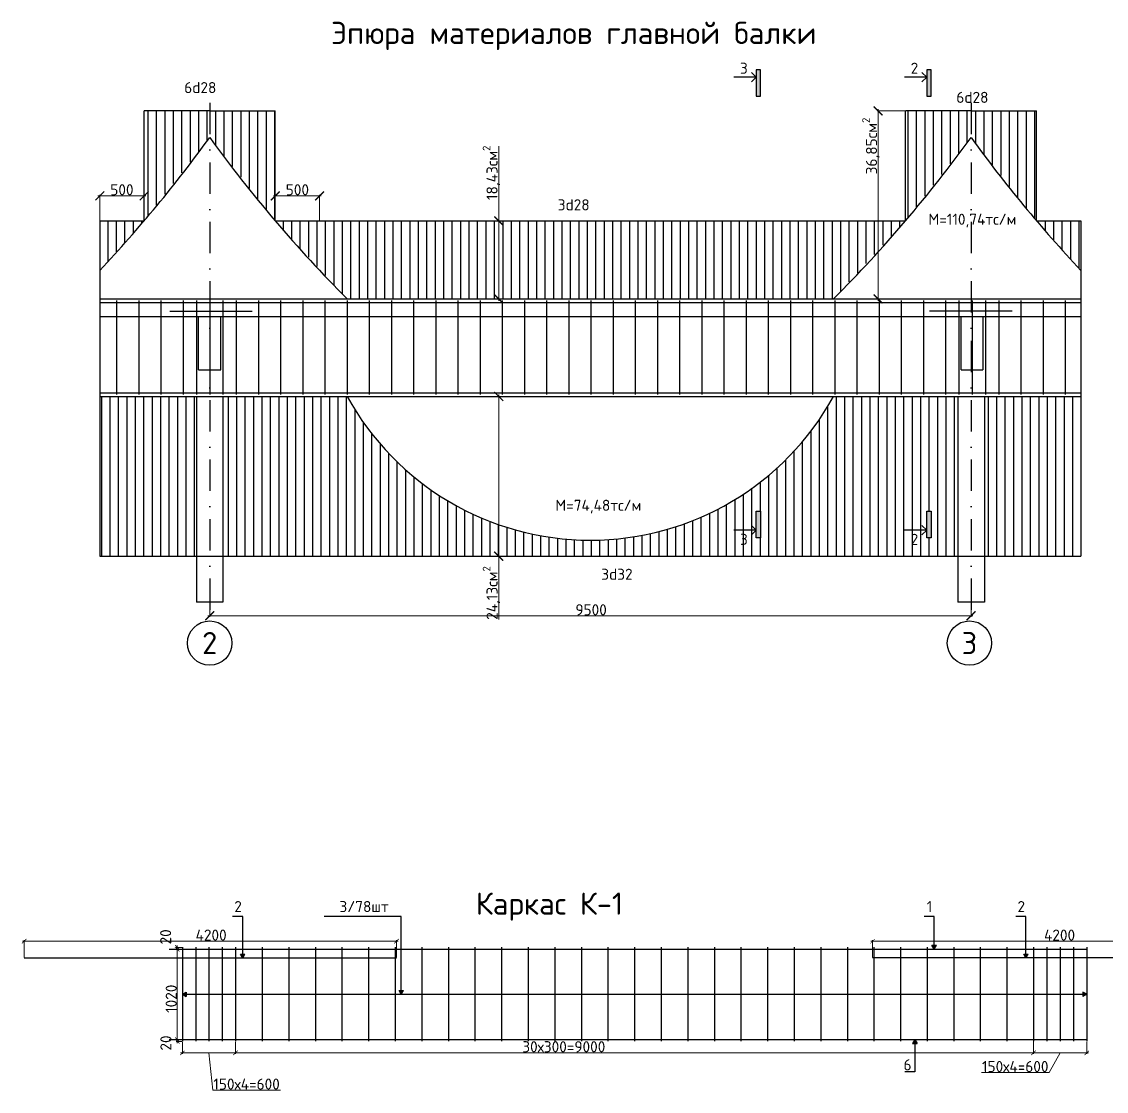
# Model space of a CAD drawing. Header units: inches. Extents: x -40792 to 154464, y -8824 to 63685.
# Drawn here: x 2425 to 14659, y 51622 to 63685 of the extents above; entities that cross this region are included whole.
import ezdxf

# ---------------------------------------------------------------- set-up
doc = ezdxf.new("R2010")
doc.units = ezdxf.units.IN
doc.header["$MEASUREMENT"] = 0
doc.linetypes.add('HIDDEN', pattern=[9.525, 6.35, -3.175])
doc.linetypes.add('Штрихпунктирная', pattern=[670.277762, 352.777767, -176.388884, 0, -141.111112])
doc.layers.add('КМ-Размеры', color=2, linetype='Continuous')
doc.styles.add('GOST-2.304_Type-B', font='GOST_Common.ttf')
doc.styles.add('ISOCPEUR', font='isocpeur.ttf')
doc.dimstyles.new('SPDS', dxfattribs={"dimscale": 100, "dimtxt": 2.5, "dimasz": 2, "dimexe": 1.25, "dimexo": 0.625, "dimtad": 1, "dimdec": 0, "dimrnd": 0.001, "dimtxsty": 'GOST-2.304_Type-B', "dimblk": 'ARCHTICK', "dimcen": 2.5, "dimdle": 2, "dimadec": 0, "dimazin": 2, "dimtfac": 0.75, "dimtdec": 0, "dimtmove": 1, "dimatfit": 3, "dimfxl": 1.25, "dimtolj": 1, "dimarcsym": 0})
pattern_1 = [(90, (743420.44, -7844298.94), (-95.25, 0), [])]
pattern_2 = [(90, (752897.43, -7840396.97), (-95.25, 0), [])]
pattern_3 = [(90, (753397.43, -7840955.71), (-95.25, 0), [])]

# ---------------------------------------------------------------- blocks, each defined once
blk = doc.blocks.new('_ArchTick')
at = {"color": 0, "linetype": 'ByBlock', "const_width": 0.15}
blk.add_lwpolyline([(-0.5, -0.5), (0.5, 0.5)], dxfattribs=at)
blk = doc.blocks.new('*D10')
at = {"layer": 'Defpoints', "color": 0, "ltscale": 10, "transparency": 16777216}
for p in [(3306, 61721), (3306, 61439), (3806, 61439)]:
    blk.add_point(p, dxfattribs=at)
at = {"layer": 'КМ-Размеры', "color": 0, "linetype": 'ByBlock', "lineweight": 5, "ltscale": 10, "transparency": 16777216}
blk.add_line((3826, 61721), (3286, 61721), dxfattribs=at)
at = {"layer": 'КМ-Размеры', "color": 0, "lineweight": 0, "ltscale": 10, "transparency": 16777216}
for p, q in [((3306, 61445), (3306, 61734)), ((3806, 61445), (3806, 61734))]:
    blk.add_line(p, q, dxfattribs=at)
at = {"layer": 'КМ-Размеры', "color": 0, "lineweight": 5, "ltscale": 10, "transparency": 16777216, "xscale": 100, "yscale": 100, "zscale": 100, "rotation": 180}
blk.add_blockref('_ArchTick', (3306, 61721), dxfattribs=at)
at = {"layer": 'КМ-Размеры', "color": 0, "lineweight": 5, "ltscale": 10, "transparency": 16777216, "xscale": 100, "yscale": 100, "zscale": 100}
blk.add_blockref('_ArchTick', (3806, 61721), dxfattribs=at)
at = {"layer": 'КМ-Размеры', "color": 0, "lineweight": 15, "ltscale": 10, "transparency": 16777216, "insert": (3556, 61790), "char_height": 125, "attachment_point": 5, "style": 'ISOCPEUR'}
blk.add_mtext('\\A1;500', dxfattribs=at)
blk = doc.blocks.new('*D11')
at = {"layer": 'Defpoints', "color": 0, "ltscale": 10, "transparency": 16777216}
for p in [(5285, 61721), (5285, 61439), (5785, 61439)]:
    blk.add_point(p, dxfattribs=at)
at = {"layer": 'КМ-Размеры', "color": 0, "linetype": 'ByBlock', "lineweight": 5, "ltscale": 10, "transparency": 16777216}
blk.add_line((5805, 61721), (5265, 61721), dxfattribs=at)
at = {"layer": 'КМ-Размеры', "color": 0, "lineweight": 0, "ltscale": 10, "transparency": 16777216}
for p, q in [((5285, 61445), (5285, 61734)), ((5785, 61445), (5785, 61734))]:
    blk.add_line(p, q, dxfattribs=at)
at = {"layer": 'КМ-Размеры', "color": 0, "lineweight": 5, "ltscale": 10, "transparency": 16777216, "xscale": 100, "yscale": 100, "zscale": 100, "rotation": 180}
blk.add_blockref('_ArchTick', (5285, 61721), dxfattribs=at)
at = {"layer": 'КМ-Размеры', "color": 0, "lineweight": 5, "ltscale": 10, "transparency": 16777216, "xscale": 100, "yscale": 100, "zscale": 100}
blk.add_blockref('_ArchTick', (5785, 61721), dxfattribs=at)
at = {"layer": 'КМ-Размеры', "color": 0, "lineweight": 15, "ltscale": 10, "transparency": 16777216, "insert": (5535, 61790), "char_height": 125, "attachment_point": 5, "style": 'ISOCPEUR'}
blk.add_mtext('\\A1;500', dxfattribs=at)
blk = doc.blocks.new('*D12')
at = {"layer": 'Defpoints', "color": 0, "ltscale": 10, "transparency": 16777216}
for p in [(4546, 57138), (13133, 57138), (4546, 56985)]:
    blk.add_point(p, dxfattribs=at)
at = {"layer": 'КМ-Размеры', "color": 0, "lineweight": 0, "ltscale": 10, "transparency": 16777216}
for p, q in [((4546, 57132), (4546, 56972)), ((13133, 57132), (13133, 56972))]:
    blk.add_line(p, q, dxfattribs=at)
at = {"layer": 'КМ-Размеры', "color": 0, "linetype": 'ByBlock', "lineweight": 5, "ltscale": 10, "transparency": 16777216}
blk.add_line((13153, 56985), (4526, 56985), dxfattribs=at)
at = {"layer": 'КМ-Размеры', "color": 0, "lineweight": 5, "ltscale": 10, "transparency": 16777216, "xscale": 100, "yscale": 100, "zscale": 100, "rotation": 180}
blk.add_blockref('_ArchTick', (4546, 56985), dxfattribs=at)
at = {"layer": 'КМ-Размеры', "color": 0, "lineweight": 5, "ltscale": 10, "transparency": 16777216, "xscale": 100, "yscale": 100, "zscale": 100}
blk.add_blockref('_ArchTick', (13133, 56985), dxfattribs=at)
at = {"layer": 'КМ-Размеры', "color": 0, "lineweight": 15, "ltscale": 10, "transparency": 16777216, "insert": (8848, 57053), "char_height": 125, "attachment_point": 5, "style": 'ISOCPEUR'}
blk.add_mtext('\\A1;9500', dxfattribs=at)
blk = doc.blocks.new('*D13')
at = {"layer": 'Defpoints', "color": 0, "ltscale": 10, "transparency": 16777216}
for p in [(8088, 61439), (7806, 60559), (8088, 60559)]:
    blk.add_point(p, dxfattribs=at)
at = {"layer": 'КМ-Размеры', "color": 0, "linetype": 'ByBlock', "lineweight": 5, "ltscale": 10, "transparency": 16777216}
for p, q in [((7806, 62281), (7806, 61439)), ((7806, 61459), (7806, 60539))]:
    blk.add_line(p, q, dxfattribs=at)
at = {"layer": 'КМ-Размеры', "color": 0, "lineweight": 0, "ltscale": 10, "transparency": 16777216}
for p, q in [((8082, 61439), (7793, 61439)), ((8082, 60559), (7793, 60559))]:
    blk.add_line(p, q, dxfattribs=at)
at = {"layer": 'КМ-Размеры', "color": 0, "lineweight": 5, "ltscale": 10, "transparency": 16777216, "xscale": 100, "yscale": 100, "zscale": 100}
for p, rotation in [((7806, 61439), 90), ((7806, 60559), 270)]:
    blk.add_blockref('_ArchTick', p, dxfattribs=dict(at, rotation=rotation))
at = {"layer": 'КМ-Размеры', "color": 0, "lineweight": 15, "ltscale": 10, "transparency": 16777216, "insert": (7724, 61981), "char_height": 125, "attachment_point": 5, "rotation": 90, "style": 'ISOCPEUR'}
blk.add_mtext('\\A1;\\A1;18,43см{\\H0.7x;\\S2^ ;}', dxfattribs=at)
blk = doc.blocks.new('*D14')
at = {"layer": 'Defpoints', "color": 0, "ltscale": 10, "transparency": 16777216}
for p in [(12394, 62679), (12085, 60559), (12368, 60559)]:
    blk.add_point(p, dxfattribs=at)
at = {"layer": 'КМ-Размеры', "color": 0, "lineweight": 0, "ltscale": 10, "transparency": 16777216}
for p, q in [((12388, 62679), (12073, 62679)), ((12361, 60559), (12073, 60559))]:
    blk.add_line(p, q, dxfattribs=at)
at = {"layer": 'КМ-Размеры', "color": 0, "linetype": 'ByBlock', "lineweight": 5, "ltscale": 10, "transparency": 16777216}
blk.add_line((12085, 62699), (12085, 60539), dxfattribs=at)
at = {"layer": 'КМ-Размеры', "color": 0, "lineweight": 5, "ltscale": 10, "transparency": 16777216, "xscale": 100, "yscale": 100, "zscale": 100}
for p, rotation in [((12085, 62679), 90), ((12085, 60559), 270)]:
    blk.add_blockref('_ArchTick', p, dxfattribs=dict(at, rotation=rotation))
at = {"layer": 'КМ-Размеры', "color": 0, "lineweight": 15, "ltscale": 10, "transparency": 16777216, "insert": (12004, 62283), "char_height": 125, "attachment_point": 5, "rotation": 90, "style": 'ISOCPEUR'}
blk.add_mtext('\\A1;\\A1;36,85см{\\H0.7x;\\S2^ ;}', dxfattribs=at)
blk = doc.blocks.new('*D15')
at = {"layer": 'Defpoints', "color": 0, "ltscale": 10, "transparency": 16777216}
for p in [(8088, 59459), (7806, 57658), (8088, 57658)]:
    blk.add_point(p, dxfattribs=at)
at = {"layer": 'КМ-Размеры', "color": 0, "lineweight": 0, "ltscale": 10, "transparency": 16777216}
for p, q in [((8082, 59459), (7793, 59459)), ((8082, 57658), (7793, 57658))]:
    blk.add_line(p, q, dxfattribs=at)
at = {"layer": 'КМ-Размеры', "color": 0, "linetype": 'ByBlock', "lineweight": 5, "ltscale": 10, "transparency": 16777216}
for p, q in [((7806, 59479), (7806, 57638)), ((7806, 56942), (7806, 57658))]:
    blk.add_line(p, q, dxfattribs=at)
at = {"layer": 'КМ-Размеры', "color": 0, "lineweight": 5, "ltscale": 10, "transparency": 16777216, "xscale": 100, "yscale": 100, "zscale": 100}
for p, rotation in [((7806, 59459), 90), ((7806, 57658), 270)]:
    blk.add_blockref('_ArchTick', p, dxfattribs=dict(at, rotation=rotation))
at = {"layer": 'КМ-Размеры', "color": 0, "lineweight": 15, "ltscale": 10, "transparency": 16777216, "insert": (7724, 57242), "char_height": 125, "width": 648.87, "attachment_point": 5, "rotation": 90, "style": 'ISOCPEUR'}
blk.add_mtext('\\A1;\\A1;24,13см{\\H0.7x;\\S2^ ;}', dxfattribs=at)
blk = doc.blocks.new('*D148')
at = {"layer": 'Defpoints', "color": 0, "ltscale": 10, "transparency": 16777216}
for p in [(4180, 52206), (4238, 52206), (4238, 52186)]:
    blk.add_point(p, dxfattribs=at)
at = {"layer": 'КМ-Размеры', "color": 0, "lineweight": 0, "ltscale": 10, "transparency": 16777216}
for p, q in [((4232, 52206), (4168, 52206)), ((4232, 52186), (4168, 52186))]:
    blk.add_line(p, q, dxfattribs=at)
at = {"layer": 'КМ-Размеры', "color": 0, "linetype": 'ByBlock', "lineweight": 5, "ltscale": 10, "transparency": 16777216}
blk.add_line((4180, 52166), (4180, 52226), dxfattribs=at)
at = {"layer": 'КМ-Размеры', "color": 0, "lineweight": 5, "ltscale": 10, "transparency": 16777216, "xscale": 50, "yscale": 50, "zscale": 50}
for p, rotation in [((4180, 52206), 90), ((4180, 52186), 270)]:
    blk.add_blockref('_ArchTick', p, dxfattribs=dict(at, rotation=rotation))
at = {"layer": 'КМ-Размеры', "color": 0, "lineweight": 15, "ltscale": 10, "transparency": 16777216, "insert": (4052, 52167), "char_height": 125, "attachment_point": 5, "rotation": 90, "style": 'ISOCPEUR'}
blk.add_mtext('\\A1;20', dxfattribs=at)
blk = doc.blocks.new('*D149')
at = {"layer": 'Defpoints', "color": 0, "ltscale": 10, "transparency": 16777216}
for p in [(4180, 53226), (4238, 53226), (4238, 52206)]:
    blk.add_point(p, dxfattribs=at)
at = {"layer": 'КМ-Размеры', "color": 0, "lineweight": 0, "ltscale": 10, "transparency": 16777216}
for p, q in [((4232, 53226), (4168, 53226)), ((4232, 52206), (4168, 52206))]:
    blk.add_line(p, q, dxfattribs=at)
at = {"layer": 'КМ-Размеры', "color": 0, "linetype": 'ByBlock', "lineweight": 5, "ltscale": 10, "transparency": 16777216}
blk.add_line((4180, 52186), (4180, 53246), dxfattribs=at)
at = {"layer": 'КМ-Размеры', "color": 0, "lineweight": 5, "ltscale": 10, "transparency": 16777216, "xscale": 50, "yscale": 50, "zscale": 50}
for p, rotation in [((4180, 53226), 90), ((4180, 52206), 270)]:
    blk.add_blockref('_ArchTick', p, dxfattribs=dict(at, rotation=rotation))
at = {"layer": 'КМ-Размеры', "color": 0, "lineweight": 15, "ltscale": 10, "transparency": 16777216, "insert": (4112, 52666), "char_height": 125, "attachment_point": 5, "rotation": 90, "style": 'ISOCPEUR'}
blk.add_mtext('\\A1;1020', dxfattribs=at)
blk = doc.blocks.new('*D150')
at = {"layer": 'Defpoints', "color": 0, "ltscale": 10, "transparency": 16777216}
for p in [(4180, 53246), (4238, 53246), (4238, 53226)]:
    blk.add_point(p, dxfattribs=at)
at = {"layer": 'КМ-Размеры', "color": 0, "lineweight": 0, "ltscale": 10, "transparency": 16777216}
for p, q in [((4232, 53246), (4168, 53246)), ((4232, 53226), (4168, 53226))]:
    blk.add_line(p, q, dxfattribs=at)
at = {"layer": 'КМ-Размеры', "color": 0, "linetype": 'ByBlock', "lineweight": 5, "ltscale": 10, "transparency": 16777216}
blk.add_line((4180, 53206), (4180, 53266), dxfattribs=at)
at = {"layer": 'КМ-Размеры', "color": 0, "lineweight": 5, "ltscale": 10, "transparency": 16777216, "xscale": 50, "yscale": 50, "zscale": 50}
for p, rotation in [((4180, 53246), 90), ((4180, 53226), 270)]:
    blk.add_blockref('_ArchTick', p, dxfattribs=dict(at, rotation=rotation))
at = {"layer": 'КМ-Размеры', "color": 0, "lineweight": 15, "ltscale": 10, "transparency": 16777216, "insert": (4049, 53364), "char_height": 125, "attachment_point": 5, "rotation": 90, "style": 'ISOCPEUR'}
blk.add_mtext('\\A1;20', dxfattribs=at)
blk = doc.blocks.new('*D151')
at = {"layer": 'Defpoints', "color": 0, "ltscale": 10, "transparency": 16777216}
for p in [(4238, 52186), (4838, 52186), (4838, 52056)]:
    blk.add_point(p, dxfattribs=at)
at = {"layer": 'КМ-Размеры', "color": 0, "lineweight": 0, "ltscale": 10, "transparency": 16777216}
for p, q in [((4238, 52180), (4238, 52044)), ((4838, 52180), (4838, 52044))]:
    blk.add_line(p, q, dxfattribs=at)
at = {"layer": 'КМ-Размеры', "color": 0, "linetype": 'ByBlock', "lineweight": 5, "ltscale": 10, "transparency": 16777216}
for p, q in [((4218, 52056), (4858, 52056)), ((4538, 52056), (4580, 51636)), ((4580, 51636), (5343, 51636))]:
    blk.add_line(p, q, dxfattribs=at)
at = {"layer": 'КМ-Размеры', "color": 0, "lineweight": 5, "ltscale": 10, "transparency": 16777216, "xscale": 50, "yscale": 50, "zscale": 50, "rotation": 180}
blk.add_blockref('_ArchTick', (4238, 52056), dxfattribs=at)
at = {"layer": 'КМ-Размеры', "color": 0, "lineweight": 5, "ltscale": 10, "transparency": 16777216, "xscale": 50, "yscale": 50, "zscale": 50}
blk.add_blockref('_ArchTick', (4838, 52056), dxfattribs=at)
at = {"layer": 'КМ-Размеры', "color": 0, "lineweight": 15, "ltscale": 10, "transparency": 16777216, "insert": (4962, 51704), "char_height": 125, "attachment_point": 5, "style": 'ISOCPEUR'}
blk.add_mtext('\\A1;150х4=600', dxfattribs=at)
blk = doc.blocks.new('*D152')
at = {"layer": 'Defpoints', "color": 0, "ltscale": 10, "transparency": 16777216}
for p in [(13838, 52186), (14438, 52186), (13838, 52056)]:
    blk.add_point(p, dxfattribs=at)
at = {"layer": 'КМ-Размеры', "color": 0, "lineweight": 0, "ltscale": 10, "transparency": 16777216}
for p, q in [((13838, 52180), (13838, 52044)), ((14438, 52180), (14438, 52044))]:
    blk.add_line(p, q, dxfattribs=at)
at = {"layer": 'КМ-Размеры', "color": 0, "linetype": 'ByBlock', "lineweight": 5, "ltscale": 10, "transparency": 16777216}
for p, q in [((14458, 52056), (13818, 52056)), ((14138, 52056), (14013, 51833)), ((14013, 51833), (13250, 51833))]:
    blk.add_line(p, q, dxfattribs=at)
at = {"layer": 'КМ-Размеры', "color": 0, "lineweight": 5, "ltscale": 10, "transparency": 16777216, "xscale": 50, "yscale": 50, "zscale": 50, "rotation": 180}
blk.add_blockref('_ArchTick', (13838, 52056), dxfattribs=at)
at = {"layer": 'КМ-Размеры', "color": 0, "lineweight": 5, "ltscale": 10, "transparency": 16777216, "xscale": 50, "yscale": 50, "zscale": 50}
blk.add_blockref('_ArchTick', (14438, 52056), dxfattribs=at)
at = {"layer": 'КМ-Размеры', "color": 0, "lineweight": 15, "ltscale": 10, "transparency": 16777216, "insert": (13632, 51902), "char_height": 125, "attachment_point": 5, "style": 'ISOCPEUR'}
blk.add_mtext('\\A1;150х4=600', dxfattribs=at)
blk = doc.blocks.new('*D153')
at = {"layer": 'Defpoints', "color": 0, "ltscale": 10, "transparency": 16777216}
for p in [(4838, 52186), (13838, 52206), (13838, 52056)]:
    blk.add_point(p, dxfattribs=at)
at = {"layer": 'КМ-Размеры', "color": 0, "lineweight": 0, "ltscale": 10, "transparency": 16777216}
for p, q in [((4838, 52180), (4838, 52044)), ((13838, 52200), (13838, 52044))]:
    blk.add_line(p, q, dxfattribs=at)
at = {"layer": 'КМ-Размеры', "color": 0, "linetype": 'ByBlock', "lineweight": 5, "ltscale": 10, "transparency": 16777216}
blk.add_line((4818, 52056), (13858, 52056), dxfattribs=at)
at = {"layer": 'КМ-Размеры', "color": 0, "lineweight": 5, "ltscale": 10, "transparency": 16777216, "xscale": 50, "yscale": 50, "zscale": 50, "rotation": 180}
blk.add_blockref('_ArchTick', (4838, 52056), dxfattribs=at)
at = {"layer": 'КМ-Размеры', "color": 0, "lineweight": 5, "ltscale": 10, "transparency": 16777216, "xscale": 50, "yscale": 50, "zscale": 50}
blk.add_blockref('_ArchTick', (13838, 52056), dxfattribs=at)
at = {"layer": 'КМ-Размеры', "color": 0, "lineweight": 15, "ltscale": 10, "transparency": 16777216, "insert": (8540, 52125), "char_height": 125, "attachment_point": 5, "style": 'ISOCPEUR'}
blk.add_mtext('\\A1;30х300=9000', dxfattribs=at)
blk = doc.blocks.new('*D154')
at = {"layer": 'Defpoints', "color": 0, "ltscale": 10, "transparency": 16777216}
for p in [(6653, 53315), (2453, 53126), (6653, 53126)]:
    blk.add_point(p, dxfattribs=at)
at = {"layer": 'КМ-Размеры', "color": 0, "linetype": 'ByBlock', "lineweight": 5, "ltscale": 10, "transparency": 16777216}
blk.add_line((2433, 53315), (6673, 53315), dxfattribs=at)
at = {"layer": 'КМ-Размеры', "color": 0, "lineweight": 0, "ltscale": 10, "transparency": 16777216}
for p, q in [((2453, 53132), (2453, 53328)), ((6653, 53132), (6653, 53328))]:
    blk.add_line(p, q, dxfattribs=at)
at = {"layer": 'КМ-Размеры', "color": 0, "lineweight": 5, "ltscale": 10, "transparency": 16777216, "xscale": 50, "yscale": 50, "zscale": 50, "rotation": 180}
blk.add_blockref('_ArchTick', (2453, 53315), dxfattribs=at)
at = {"layer": 'КМ-Размеры', "color": 0, "lineweight": 5, "ltscale": 10, "transparency": 16777216, "xscale": 50, "yscale": 50, "zscale": 50}
blk.add_blockref('_ArchTick', (6653, 53315), dxfattribs=at)
at = {"layer": 'КМ-Размеры', "color": 0, "lineweight": 15, "ltscale": 10, "transparency": 16777216, "insert": (4562, 53384), "char_height": 125, "attachment_point": 5, "style": 'ISOCPEUR'}
blk.add_mtext('\\A1;4200', dxfattribs=at)
blk = doc.blocks.new('*D155')
at = {"layer": 'Defpoints', "color": 0, "ltscale": 10, "transparency": 16777216}
for p in [(16223, 53315), (12023, 53126), (16223, 53126)]:
    blk.add_point(p, dxfattribs=at)
at = {"layer": 'КМ-Размеры', "color": 0, "linetype": 'ByBlock', "lineweight": 5, "ltscale": 10, "transparency": 16777216}
blk.add_line((12003, 53315), (16243, 53315), dxfattribs=at)
at = {"layer": 'КМ-Размеры', "color": 0, "lineweight": 0, "ltscale": 10, "transparency": 16777216}
for p, q in [((12023, 53132), (12023, 53328)), ((16223, 53132), (16223, 53328))]:
    blk.add_line(p, q, dxfattribs=at)
at = {"layer": 'КМ-Размеры', "color": 0, "lineweight": 5, "ltscale": 10, "transparency": 16777216, "xscale": 50, "yscale": 50, "zscale": 50, "rotation": 180}
blk.add_blockref('_ArchTick', (12023, 53315), dxfattribs=at)
at = {"layer": 'КМ-Размеры', "color": 0, "lineweight": 5, "ltscale": 10, "transparency": 16777216, "xscale": 50, "yscale": 50, "zscale": 50}
blk.add_blockref('_ArchTick', (16223, 53315), dxfattribs=at)
at = {"layer": 'КМ-Размеры', "color": 0, "lineweight": 15, "ltscale": 10, "transparency": 16777216, "insert": (14132, 53384), "char_height": 125, "attachment_point": 5, "style": 'ISOCPEUR'}
blk.add_mtext('\\A1;4200', dxfattribs=at)

msp = doc.modelspace()

# ---------------------------------------------------------------- hatches: boundary and pattern name
at = {"transparency": 33554687}
h = msp.add_hatch(color=256, dxfattribs=at)
h.dxf.hatch_style = 1
h.paths.add_polyline_path([(10708.9, 62843.8), (10758.9, 62843.8), (10758.9, 63143.8), (10708.9, 63143.8)])
h = msp.add_hatch(color=256, dxfattribs=at)
h.dxf.hatch_style = 1
h.paths.add_polyline_path([(12633, 62843.8), (12683, 62843.8), (12683, 63143.8), (12633, 63143.8)])
at = {"ltscale": 20, "transparency": 33554687}
h = msp.add_hatch(dxfattribs=at)
h.set_pattern_fill('ANSI31', color=256, scale=30, angle=45)
h.set_pattern_definition(pattern_2)
h.paths.add_polyline_path([(5285.3, 62679.5), (5285.3, 61439.1), (4545.9, 62379.5), (3806.5, 61439.1), (3806.5, 62679.5)])
h = msp.add_hatch(dxfattribs=at)
h.set_pattern_fill('ANSI31', color=256, scale=30, angle=45)
h.set_pattern_definition(pattern_2)
h.paths.add_polyline_path([(12394.1, 62679.5), (12394.1, 61439.1), (13133.5, 62379.5), (13872.9, 61439.1), (13872.9, 62679.5)])
h = msp.add_hatch(dxfattribs=at)
h.set_pattern_fill('ANSI31', color=256, scale=30, angle=45)
h.set_pattern_definition(pattern_3)
h.paths.add_polyline_path([(3806.5, 61439.1), (3306.5, 60880.4), (3306.5, 61440.3)])
h = msp.add_hatch(dxfattribs=at)
h.set_pattern_fill('ANSI31', color=256, scale=30, angle=45)
h.set_pattern_definition([(90, (755376.19, -7840955.71), (-95.25, 0), [])])
h.paths.add_polyline_path([(12394.1, 61439.1), (11583.5, 60559.5), (6095.9, 60559.5), (5285.3, 61440.3)])
h = msp.add_hatch(dxfattribs=at)
h.set_pattern_fill('ANSI31', color=256, scale=30, angle=45)
h.set_pattern_definition(pattern_3)
h.paths.add_polyline_path([(13872.9, 61439.1), (14372.9, 60880.4), (14372.9, 61440.3)])
h = msp.add_hatch(dxfattribs=at)
h.set_pattern_fill('ANSI31', color=256, scale=30, angle=45)
h.set_pattern_definition(pattern_1)
h.paths.add_polyline_path([(4395.9, 59459.5), (3306.5, 59459.5), (3306.5, 57658.2), (4395.9, 57658.2)])
h = msp.add_hatch(dxfattribs=at)
h.set_pattern_fill('ANSI31', color=256, scale=30, angle=45)
h.set_pattern_definition(pattern_1)
h.paths.add_polyline_path([(6095.9, 59459.5), (4695.9, 59459.5), (4695.9, 57658.2), (12983.5, 57658.2), (12983.5, 59459.5), (11583.5, 59459.5, -0.5909904)])
h.paths.add_polyline_path([(10758.9, 58164.1), (10758.9, 57864.1), (10708.9, 57864.1), (10708.9, 58164.1)], flags=16)
h.paths.add_polyline_path([(12633, 58164.1), (12683, 58164.1), (12683, 57864.1), (12633, 57864.1)], flags=16)
h.paths.add_polyline_path([(14372.9, 59459.5), (13283.5, 59459.5), (13283.5, 57658.2), (14372.9, 57658.2)])
h.paths.add_polyline_path([(10496.2, 57703.8), (10646.2, 57703.8), (10646.2, 58003.8), (10496.2, 58003.8)], flags=24)
h.paths.add_polyline_path([(12420.3, 57703.8), (12570.3, 57703.8), (12570.3, 58003.8), (12420.3, 58003.8)], flags=24)
at = {"transparency": 33554687}
h = msp.add_hatch(color=256, dxfattribs=at)
h.dxf.hatch_style = 1
h.paths.add_polyline_path([(10708.9, 57864.1), (10758.9, 57864.1), (10758.9, 58164.1), (10708.9, 58164.1)])
h = msp.add_hatch(color=256, dxfattribs=at)
h.dxf.hatch_style = 1
h.paths.add_polyline_path([(12633, 57864.1), (12683, 57864.1), (12683, 58164.1), (12633, 58164.1)])
h = msp.add_hatch(color=256, dxfattribs=at)
h.dxf.hatch_style = 1
h.paths.add_polyline_path([(12742.3, 53269.5), (12692.3, 53269.5), (12717.3, 53226.2)])
h = msp.add_hatch(color=256, dxfattribs=at)
h.dxf.hatch_style = 1
h.paths.add_polyline_path([(4943.7, 53169.5), (4893.7, 53169.5), (4918.7, 53126.2)])
h = msp.add_hatch(color=256, dxfattribs=at)
h.dxf.hatch_style = 1
h.paths.add_polyline_path([(13777.3, 53169.5), (13727.3, 53169.5), (13752.3, 53126.2)])
h = msp.add_hatch(color=256, dxfattribs=at)
h.dxf.hatch_style = 1
h.paths.add_polyline_path([(4281.4, 52691.2), (4281.4, 52741.2), (4238.1, 52716.2)])
h = msp.add_hatch(color=256, dxfattribs=at)
h.dxf.hatch_style = 1
h.paths.add_polyline_path([(6731.7, 52759.5), (6681.7, 52759.5), (6706.7, 52716.2)])
h = msp.add_hatch(color=256, dxfattribs=at)
h.dxf.hatch_style = 1
h.paths.add_polyline_path([(14438.1, 52716.2), (14394.8, 52741.2), (14394.8, 52691.2)])
h = msp.add_hatch(color=256, dxfattribs=at)
h.dxf.hatch_style = 1
h.paths.add_polyline_path([(12499.1, 52206.2), (12474.1, 52162.9), (12524.1, 52162.9)])

# ---------------------------------------------------------------- linework, layer by layer
for p, q in [((10758.9, 63143.8), (10708.9, 63143.8)), ((10708.9, 63143.8), (10708.9, 62843.8)), ((10758.9, 62843.8), (10758.9, 63143.8)), ((12683, 63143.8), (12633, 63143.8)), ((12633, 63143.8), (12633, 62843.8)), ((12683, 62843.8), (12683, 63143.8)), ((10708.9, 63058.4), (10458.9, 63058.4)), ((10708.9, 63058.4), (10655.9, 63111.5)), ((10708.9, 63058.4), (10655.9, 63005.4)), ((12633, 63058.4), (12383, 63058.4)), ((12633, 63058.4), (12580, 63111.5)), ((12633, 63058.4), (12580, 63005.4)), ((10708.9, 62843.8), (10758.9, 62843.8)), ((12633, 62843.8), (12683, 62843.8)), ((4545.9, 62679.5), (3806.5, 62679.5)), ((3806.5, 61439.1), (3806.5, 62679.5)), ((4545.9, 62679.5), (5285.3, 62679.5)), ((5285.3, 61439.1), (5285.3, 62679.5)), ((13133.5, 62679.5), (12394.1, 62679.5)), ((12394.1, 61439.1), (12394.1, 62679.5)), ((13133.5, 62679.5), (13872.9, 62679.5)), ((13872.9, 61439.1), (13872.9, 62679.5)), ((3306.5, 61440.3), (3807.5, 61440.3)), ((5285.3, 61439.1), (12394.1, 61439.1)), ((13872.9, 61439.1), (14372.9, 61440.3)), ((3306.5, 60559.5), (14372.9, 60559.5)), ((3306.5, 60519.5), (14372.9, 60519.5)), ((3495.9, 60539.5), (3495.9, 59479.5)), ((3745.9, 60539.5), (3745.9, 59479.5)), ((3995.9, 60539.5), (3995.9, 59479.5)), ((4245.9, 60539.5), (4245.9, 59479.5)), ((4395.9, 60539.5), (4395.9, 59479.5)), ((4545.9, 60539.5), (4545.9, 59479.5)), ((4695.9, 60539.5), (4695.9, 59479.5)), ((4845.9, 60539.5), (4845.9, 59479.5)), ((5095.9, 60539.5), (5095.9, 59479.5)), ((5345.9, 60539.5), (5345.9, 59479.5)), ((5595.9, 60539.5), (5595.9, 59479.5)), ((5845.9, 60539.5), (5845.9, 59479.5)), ((6095.9, 60539.5), (6095.9, 59479.5)), ((6345.9, 60539.5), (6345.9, 59479.5)), ((6595.9, 60539.5), (6595.9, 59479.5)), ((6845.9, 60539.5), (6845.9, 59479.5)), ((7095.9, 60539.5), (7095.9, 59479.5)), ((7345.9, 60539.5), (7345.9, 59479.5)), ((7595.9, 60539.5), (7595.9, 59479.5)), ((7845.9, 60539.5), (7845.9, 59479.5)), ((8095.9, 60539.5), (8095.9, 59479.5)), ((8345.9, 60539.5), (8345.9, 59479.5)), ((8595.9, 60539.5), (8595.9, 59479.5)), ((8845.9, 60539.5), (8845.9, 59479.5)), ((9095.9, 60539.5), (9095.9, 59479.5)), ((9345.9, 60539.5), (9345.9, 59479.5)), ((9595.9, 60539.5), (9595.9, 59479.5)), ((9845.9, 60539.5), (9845.9, 59479.5)), ((10095.9, 60539.5), (10095.9, 59479.5)), ((10345.9, 60539.5), (10345.9, 59479.5)), ((10595.9, 60539.5), (10595.9, 59479.5)), ((10845.9, 60539.5), (10845.9, 59479.5)), ((11095.9, 60539.5), (11095.9, 59479.5)), ((11345.9, 60539.5), (11345.9, 59479.5)), ((11595.9, 60539.5), (11595.9, 59479.5)), ((11845.9, 60539.5), (11845.9, 59479.5)), ((12095.9, 60539.5), (12095.9, 59479.5)), ((12345.9, 60539.5), (12345.9, 59479.5)), ((12595.9, 60539.5), (12595.9, 59479.5)), ((12845.9, 60539.5), (12845.9, 59479.5)), ((12995.9, 60539.5), (12995.9, 59479.5)), ((13145.9, 60539.5), (13145.9, 59479.5)), ((13295.9, 60539.5), (13295.9, 59479.5)), ((13445.9, 60539.5), (13445.9, 59479.5)), ((13695.9, 60539.5), (13695.9, 59479.5)), ((13945.9, 60539.5), (13945.9, 59479.5)), ((14195.9, 60539.5), (14195.9, 59479.5)), ((3306.5, 60359.5), (14372.9, 60359.5)), ((4095.9, 60419.5), (5025.9, 60419.5)), ((13595.9, 60419.5), (12665.9, 60419.5)), ((3306.5, 59499.5), (14372.9, 59499.5)), ((3306.5, 59459.5), (14372.9, 59459.5)), ((4395.9, 59459.5), (4395.9, 57137.9)), ((4695.9, 59459.5), (4695.9, 57137.9)), ((12983.5, 59459.5), (12983.5, 57137.9)), ((13283.5, 59459.5), (13283.5, 57137.9)), ((10708.9, 57864.1), (10708.9, 58164.1)), ((10708.9, 58164.1), (10758.9, 58164.1)), ((10758.9, 58164.1), (10758.9, 57864.1)), ((12633, 57864.1), (12633, 58164.1)), ((12633, 58164.1), (12683, 58164.1)), ((12683, 58164.1), (12683, 57864.1)), ((10708.9, 57949.4), (10655.9, 58002.5)), ((12633, 57949.4), (12580, 58002.5)), ((10708.9, 57949.4), (10458.9, 57949.4)), ((10708.9, 57949.4), (10655.9, 57896.4)), ((12633, 57949.4), (12383, 57949.4)), ((12633, 57949.4), (12580, 57896.4)), ((10758.9, 57864.1), (10708.9, 57864.1)), ((12683, 57864.1), (12633, 57864.1)), ((3306.5, 57658.2), (14372.9, 57658.2)), ((4918.7, 53592.1), (4804.8, 53592.1)), ((4918.7, 53169.5), (4918.7, 53592.1)), ((6706.7, 53592.1), (5836.8, 53592.1)), ((6706.7, 52716.2), (6706.7, 53592.1)), ((12717.3, 53592.1), (12603.4, 53592.1)), ((12717.3, 53226.2), (12717.3, 53592.1)), ((13752.3, 53592.1), (13638.4, 53592.1)), ((13752.3, 53126.2), (13752.3, 53592.1)), ((4088.1, 53226.2), (14438.1, 53226.2)), ((4238.1, 53246.2), (4238.1, 52186.2)), ((4388.1, 53246.2), (4388.1, 52186.2)), ((4538.1, 53246.2), (4538.1, 52186.2)), ((4688.1, 53246.2), (4688.1, 52186.2)), ((4838.1, 53246.2), (4838.1, 52186.2)), ((5138.1, 53246.2), (5138.1, 52186.2)), ((5438.1, 53246.2), (5438.1, 52186.2)), ((5738.1, 53246.2), (5738.1, 52186.2)), ((6038.1, 53246.2), (6038.1, 52186.2)), ((6338.1, 53246.2), (6338.1, 52186.2)), ((6638.1, 53246.2), (6638.1, 52186.2)), ((6938.1, 53246.2), (6938.1, 52186.2)), ((7238.1, 53246.2), (7238.1, 52186.2)), ((7538.1, 53246.2), (7538.1, 52186.2)), ((7838.1, 53246.2), (7838.1, 52186.2)), ((8138.1, 53246.2), (8138.1, 52186.2)), ((8438.1, 53246.2), (8438.1, 52186.2)), ((8738.1, 53246.2), (8738.1, 52186.2)), ((9038.1, 53246.2), (9038.1, 52186.2)), ((9338.1, 53246.2), (9338.1, 52186.2)), ((9638.1, 53246.2), (9638.1, 52186.2)), ((9938.1, 53246.2), (9938.1, 52186.2)), ((10238.1, 53246.2), (10238.1, 52186.2)), ((10538.1, 53246.2), (10538.1, 52186.2)), ((10838.1, 53246.2), (10838.1, 52186.2)), ((11138.1, 53246.2), (11138.1, 52186.2)), ((11438.1, 53246.2), (11438.1, 52186.2)), ((11738.1, 53246.2), (11738.1, 52186.2)), ((12038.1, 53246.2), (12038.1, 52186.2)), ((12338.1, 53246.2), (12338.1, 52186.2)), ((12638.1, 53246.2), (12638.1, 52186.2)), ((12717.3, 53226.2), (12692.3, 53269.5)), ((12692.3, 53269.5), (12742.3, 53269.5)), ((12717.3, 53226.2), (12742.3, 53269.5)), ((12938.1, 53246.2), (12938.1, 52186.2)), ((13238.1, 53246.2), (13238.1, 52186.2)), ((13538.1, 53246.2), (13538.1, 52186.2)), ((13838.1, 53246.2), (13838.1, 52186.2)), ((13988.1, 53246.2), (13988.1, 52186.2)), ((14138.1, 53246.2), (14138.1, 52186.2)), ((14288.1, 53246.2), (14288.1, 52186.2)), ((14438.1, 53246.2), (14438.1, 52186.2)), ((2453.1, 53126.2), (4553.1, 53126.2)), ((4553.1, 53126.2), (6653.1, 53126.2)), ((4918.7, 53126.2), (4893.7, 53169.5)), ((4893.7, 53169.5), (4943.7, 53169.5)), ((4918.7, 53126.2), (4943.7, 53169.5)), ((16223.1, 53126.2), (12023.1, 53126.2)), ((13752.3, 53126.2), (13727.3, 53169.5)), ((13727.3, 53169.5), (13777.3, 53169.5)), ((13752.3, 53126.2), (13777.3, 53169.5)), ((4238.1, 52716.2), (4281.4, 52741.2)), ((4281.4, 52741.2), (4281.4, 52691.2)), ((6706.7, 52716.2), (6681.7, 52759.5)), ((6681.7, 52759.5), (6731.7, 52759.5)), ((6706.7, 52716.2), (6731.7, 52759.5)), ((14438.1, 52716.2), (14394.8, 52741.2)), ((14394.8, 52741.2), (14394.8, 52691.2)), ((4238.1, 52716.2), (4281.4, 52691.2)), ((4281.4, 52716.2), (14438.1, 52716.2)), ((14438.1, 52716.2), (14394.8, 52691.2)), ((4088.1, 52206.2), (14438.1, 52206.2)), ((12499.1, 52206.2), (12474.1, 52162.9)), ((12474.1, 52162.9), (12524.1, 52162.9)), ((12499.1, 52206.2), (12499.1, 51840.2)), ((12499.1, 52206.2), (12524.1, 52162.9)), ((12499.1, 51840.2), (12385.2, 51840.2))]:
    msp.add_line(p, q, dxfattribs=at)
at = {"linetype": 'Штрихпунктирная', "transparency": 33554687}
for p, q in [((4545.9, 62768.4), (4545.9, 56927.5)), ((13133.5, 62768.4), (13133.5, 56927.5))]:
    msp.add_line(p, q, dxfattribs=at)
at = {"linetype": 'HIDDEN', "transparency": 33554687}
for p, q in [((4420.9, 59759.5), (4420.9, 60359.5)), ((4420.9, 59759.5), (4420.9, 60359.5)), ((4670.9, 59759.5), (4670.9, 60359.5)), ((4670.9, 59759.5), (4670.9, 60359.5)), ((13020.9, 59759.5), (13020.9, 60359.5)), ((13270.9, 59759.5), (13270.9, 60359.5)), ((4420.9, 59759.5), (4670.9, 59759.5)), ((4420.9, 59759.5), (4670.9, 59759.5)), ((13020.9, 59759.5), (13270.9, 59759.5))]:
    msp.add_line(p, q, dxfattribs=at)
at = {"transparency": 33554687}
for points in [[(3306.5, 61440.3), (3306.5, 57658.2)], [(14372.9, 61440.3), (14372.9, 57658.2)], [(4695.9, 57137.9), (4395.9, 57137.9)], [(13283.5, 57137.9), (12983.5, 57137.9)]]:
    msp.add_lwpolyline(points, dxfattribs=at)
for centre in [(4545.9, 56677.5), (13115.9, 56677.5)]:
    msp.add_circle(centre, 250, dxfattribs=at)
for centre, radius, start, end in [((-7834.5, 71353.2), 15290.6, 316.77082, 324.06416), ((16926.3, 71353.2), 15290.6, 215.93584, 224.90281), ((753.1, 71353.2), 15290.6, 315.09719, 324.06416), ((25513.9, 71353.2), 15290.6, 215.93584, 223.22918), ((8839.7, 60970), 3132.1, 208.83464, 331.16536)]:
    msp.add_arc(centre, radius, start, end, dxfattribs=at)

# ---------------------------------------------------------------- texts
at = {"transparency": 33554687, "attachment_point": 5, "style": 'ISOCPEUR'}
for s, insert, char_height, width in [('\\A1;Эпюра материалов главной балки', (8651.8, 63524.7), 250, 8055.818), ('\\A1;6d28', (4439.9, 62941.9), 125, 500), ('\\A1;6d28', (13148.6, 62832), 125, 500), ('\\A1;3d28', (8651.8, 61619.9), 125, 500), ('\\A1;М=110,74тс/м', (13148.6, 61442.5), 125, 500), ('\\A1;М=74,48тс/м', (8929.3, 58216.7), 125, 500), ('\\A1;3d32', (9139.3, 57453.4), 125, 500), ('\\A1;2', (4545.9, 56677.5), 250, 500), ('\\A1;3', (13115.9, 56677.5), 250, 500), ('\\A1;Каркас К-1', (8377.8, 53705.6), 250, 8055.818), ('\\A1;2', (4866, 53705.6), 125, 8055.818), ('\\A1;3/78шт', (6287.5, 53705.6), 125, 8055.818), ('\\A1;1', (12664.6, 53705.6), 125, 8055.818), ('\\A1;2', (13699.7, 53705.6), 125, 8055.818), ('\\A1;6', (12416.9, 51921.3), 125, 8055.818)]:
    msp.add_mtext(s, dxfattribs=dict(at, insert=insert, char_height=char_height, width=width))
at = {"transparency": 33554687, "char_height": 125, "attachment_point": 5, "style": 'ISOCPEUR'}
for s, insert in [('3', (10571.2, 63160.4)), ('2', (12495.3, 63160.4)), ('3', (10571.2, 57847.5)), ('2', (12495.3, 57847.5))]:
    msp.add_mtext(s, dxfattribs=dict(at, insert=insert))

# ---------------------------------------------------------------- dimensions: what is measured, and where the dimension line sits
at = {"layer": 'КМ-Размеры', "color": 7, "lineweight": 15, "ltscale": 10, "transparency": 33554687}
for base, p1, p2, angle, text, override, picture, middle in [((12085.4, 60559.5), (12394.1, 62679.5), (12367.5, 60559.5), 270, '\\A1;36,85см{\\H0.7x;\\S2^ ;}', {"dimscale": 10, "dimtxt": 12.5, "dimasz": 10, "dimtxsty": 'ISOCPEUR', "dimblk1": 'ArchTick', "dimblk2": 'ArchTick', "dimsah": 1, "dimlwd": 5, "dimlwe": 0}, '*D14', (12085.4, 62282.6)), ((7805.7, 60559.5), (8087.8, 61439.1), (8087.8, 60559.5), 270, '\\A1;18,43см{\\H0.7x;\\S2^ ;}', {"dimscale": 10, "dimtxt": 12.5, "dimasz": 10, "dimtxsty": 'ISOCPEUR', "dimblk1": 'ArchTick', "dimblk2": 'ArchTick', "dimsah": 1, "dimlwd": 5, "dimlwe": 0}, '*D13', (7805.7, 61981)), ((7805.7, 57658.2), (8087.8, 59459.5), (8087.8, 57658.2), 270, '\\A1;24,13см{\\H0.7x;\\S2^ ;}', {"dimscale": 10, "dimtxt": 12.5, "dimasz": 10, "dimtxsty": 'ISOCPEUR', "dimblk1": 'ArchTick', "dimblk2": 'ArchTick', "dimsah": 1, "dimlwd": 5, "dimlwe": 0}, '*D15', (7805.7, 57241.9)), ((4545.9, 56984.6), (13133.5, 57137.9), (4545.9, 57137.9), 180, '9500', {"dimscale": 10, "dimtxt": 12.5, "dimasz": 10, "dimtxsty": 'ISOCPEUR', "dimblk1": 'ArchTick', "dimblk2": 'ArchTick', "dimsah": 1, "dimlwd": 5, "dimlwe": 0}, '*D12', (8848.5, 56984.6)), ((13838.1, 52056.1), (14438.1, 52186.2), (13838.1, 52186.2), 180, '150х4=<>', {"dimscale": 10, "dimtxt": 12.5, "dimasz": 5, "dimtxsty": 'ISOCPEUR', "dimblk1": 'ArchTick', "dimblk2": 'ArchTick', "dimsah": 1, "dimlwd": 5, "dimlwe": 0}, '*D152', (14006.5, 51833.4))]:
    dim = msp.add_linear_dim(base=base, p1=p1, p2=p2, angle=angle, text=text, dimstyle='SPDS', override=override, dxfattribs=at)
    dim.commit()
    dim.dimension.update_dxf_attribs({"geometry": picture, "text_midpoint": middle, "dimtype": 160})
for base, p1, p2, angle, override, picture, middle in [((3306.5, 61721.2), (3806.5, 61439.1), (3306.5, 61439.1), 180, {"dimscale": 10, "dimtxt": 12.5, "dimasz": 10, "dimtxsty": 'ISOCPEUR', "dimblk1": 'ArchTick', "dimblk2": 'ArchTick', "dimsah": 1, "dimlwd": 5, "dimlwe": 0}, '*D10', (3556.5, 61721.2)), ((5285.3, 61721.2), (5785.3, 61439.1), (5285.3, 61439.1), 180, {"dimscale": 10, "dimtxt": 12.5, "dimasz": 10, "dimtxsty": 'ISOCPEUR', "dimblk1": 'ArchTick', "dimblk2": 'ArchTick', "dimsah": 1, "dimlwd": 5, "dimlwe": 0}, '*D11', (5535.3, 61721.2)), ((4180.5, 53246.2), (4238.1, 53226.2), (4238.1, 53246.2), 90, {"dimscale": 10, "dimtxt": 12.5, "dimasz": 5, "dimtxsty": 'ISOCPEUR', "dimblk1": 'ArchTick', "dimblk2": 'ArchTick', "dimsah": 1, "dimlwd": 5, "dimlwe": 0}, '*D150', (4117.8, 53363.6)), ((4180.5, 53226.2), (4238.1, 52206.2), (4238.1, 53226.2), 90, {"dimscale": 10, "dimtxt": 12.5, "dimasz": 5, "dimtxsty": 'ISOCPEUR', "dimblk1": 'ArchTick', "dimblk2": 'ArchTick', "dimsah": 1, "dimlwd": 5, "dimlwe": 0}, '*D149', (4180.5, 52666.2)), ((4180.5, 52206.2), (4238.1, 52186.2), (4238.1, 52206.2), 90, {"dimscale": 10, "dimtxt": 12.5, "dimasz": 5, "dimtxsty": 'ISOCPEUR', "dimblk1": 'ArchTick', "dimblk2": 'ArchTick', "dimsah": 1, "dimlwd": 5, "dimlwe": 0}, '*D148', (4121.1, 52166.9))]:
    dim = msp.add_linear_dim(base=base, p1=p1, p2=p2, angle=angle, dimstyle='SPDS', override=override, dxfattribs=at)
    dim.commit()
    dim.dimension.update_dxf_attribs({"geometry": picture, "text_midpoint": middle, "dimtype": 160})
for base, p1, p2, picture, middle in [((6653.1, 53315.1), (2453.1, 53126.2), (6653.1, 53126.2), '*D154', (4561.7, 53315.1)), ((16223.1, 53315.1), (12023.1, 53126.2), (16223.1, 53126.2), '*D155', (14131.7, 53315.1))]:
    dim = msp.add_linear_dim(base=base, p1=p1, p2=p2, dimstyle='SPDS', override={"dimscale": 10, "dimtxt": 12.5, "dimasz": 5, "dimtxsty": 'ISOCPEUR', "dimblk1": 'ArchTick', "dimblk2": 'ArchTick', "dimsah": 1, "dimlwd": 5, "dimlwe": 0}, dxfattribs=at)
    dim.commit()
    dim.dimension.update_dxf_attribs({"geometry": picture, "text_midpoint": middle, "dimtype": 160})
for base, p1, p2, text, picture, middle in [((4838.1, 52056.1), (4238.1, 52186.2), (4838.1, 52186.2), '150х4=<>', '*D151', (4586.7, 51635.7)), ((13838.1, 52056.1), (4838.1, 52186.2), (13838.1, 52206.2), '30х300=<>', '*D153', (8540, 52056.1))]:
    dim = msp.add_linear_dim(base=base, p1=p1, p2=p2, text=text, dimstyle='SPDS', override={"dimscale": 10, "dimtxt": 12.5, "dimasz": 5, "dimtxsty": 'ISOCPEUR', "dimblk1": 'ArchTick', "dimblk2": 'ArchTick', "dimsah": 1, "dimlwd": 5, "dimlwe": 0}, dxfattribs=at)
    dim.commit()
    dim.dimension.update_dxf_attribs({"geometry": picture, "text_midpoint": middle, "dimtype": 160})

doc.saveas('drawing.dxf')
